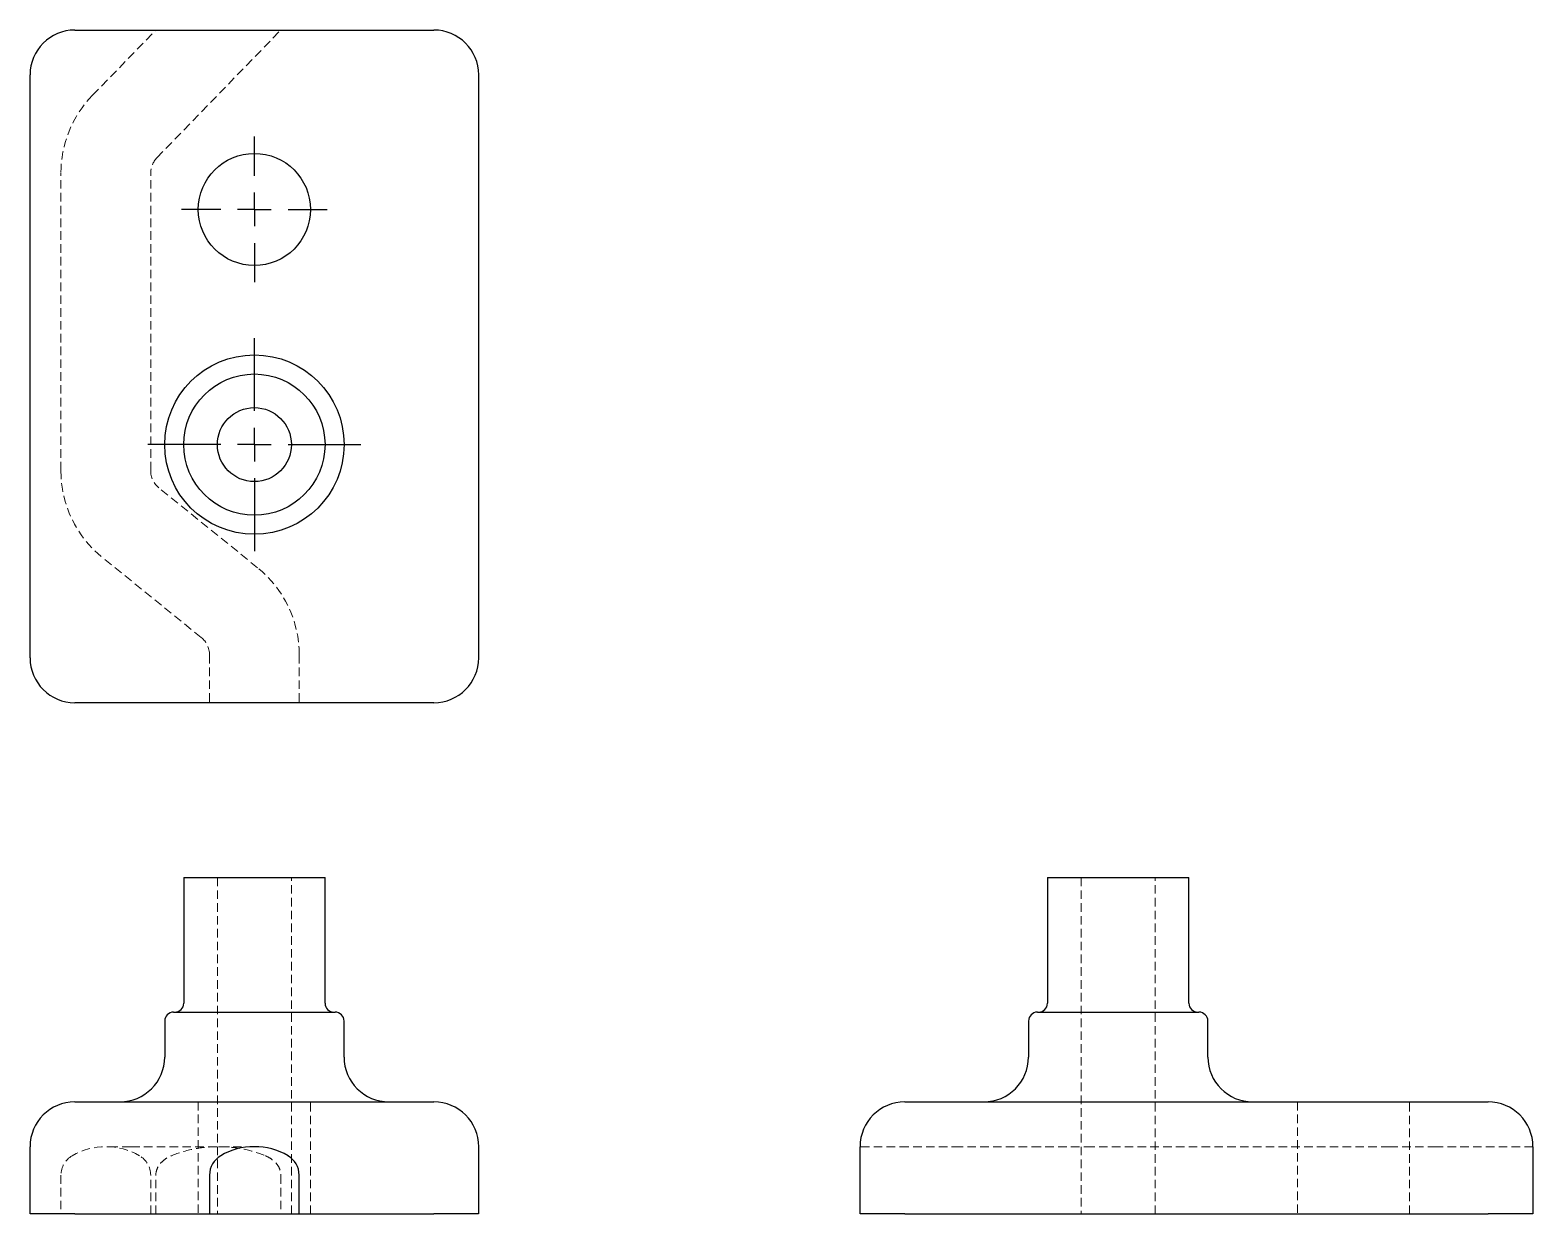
# Model space of a CAD drawing. Header units: millimetres. Extents: x 50 to 273, y 32 to 208.
import ezdxf

# ---------------------------------------------------------------- set-up
doc = ezdxf.new("R2010")
doc.units = ezdxf.units.MM
doc.linetypes.add('HIDDEN', pattern=[1.905, 1.27, -0.635])
doc.layers.add('10', color=7, linetype='Continuous')

# ---------------------------------------------------------------- blocks, each defined once
blk = doc.blocks.new('SW_CENTERMARKSYMBOL_0')
at = {"layer": '10', "color": 0}
for p, q in [((0, 5), (0, 10.83)), ((0, 0), (0, 2.5)), ((-5, 0), (-10.83, 0)), ((0, 0), (-2.5, 0)), ((0, 0), (0, -2.5)), ((0, 0), (2.5, 0)), ((5, 0), (10.83, 0)), ((0, -5), (0, -10.83))]:
    blk.add_line(p, q, dxfattribs=at)
blk = doc.blocks.new('SW_CENTERMARKSYMBOL_1')
at = {"layer": '10', "color": 0}
for p, q in [((0, 5), (0, 15.83)), ((0, 0), (0, 2.5)), ((-5, 0), (-15.83, 0)), ((0, 0), (-2.5, 0)), ((0, 0), (0, -2.5)), ((0, 0), (2.5, 0)), ((5, 0), (15.83, 0)), ((0, -5), (0, -15.83))]:
    blk.add_line(p, q, dxfattribs=at)

msp = doc.modelspace()

# ---------------------------------------------------------------- linework, layer by layer
at = {"color": 7, "linetype": 'Continuous', "lineweight": 25}
for p, q in [((56.33, 208), (77.65, 208)), ((77.65, 208), (109.67, 208)), ((49.67, 114.67), (49.67, 201.33)), ((116.33, 201.33), (116.33, 114.67)), ((83, 108), (56.33, 108)), ((109.67, 108), (83, 108)), ((72.5, 82), (72.5, 63.33)), ((72.5, 82), (83, 82)), ((83, 82), (93.5, 82)), ((93.5, 63.33), (93.5, 82)), ((200.87, 82), (200.87, 63.33)), ((200.87, 82), (221.87, 82)), ((221.87, 63.33), (221.87, 82)), ((69.67, 60.67), (69.67, 55.33)), ((71, 62), (83, 62)), ((83, 62), (95, 62)), ((96.33, 55.33), (96.33, 60.67)), ((198.03, 60.67), (198.03, 55.33)), ((199.37, 62), (223.37, 62)), ((224.7, 55.33), (224.7, 60.67)), ((56.33, 48.67), (109.67, 48.67)), ((179.67, 48.67), (266.33, 48.67)), ((49.67, 32), (49.67, 42)), ((116.33, 42), (116.33, 32)), ((173, 32), (173, 42)), ((273, 42), (273, 32)), ((76.33, 37.77), (76.33, 32)), ((89.67, 32), (89.67, 37.77)), ((56.33, 32), (49.67, 32)), ((56.33, 32), (76.33, 32)), ((76.33, 32), (83.48, 32)), ((83.48, 32), (89.67, 32)), ((89.67, 32), (109.67, 32)), ((116.33, 32), (109.67, 32)), ((179.67, 32), (173, 32)), ((179.67, 32), (266.33, 32)), ((273, 32), (266.33, 32))]:
    msp.add_line(p, q, dxfattribs=at)
at = {"color": 7, "linetype": 'HIDDEN', "lineweight": 18}
for p, q in [((58.96, 198.3), (68.36, 208)), ((68.53, 189.02), (86.93, 208)), ((54.26, 142.52), (54.26, 186.7)), ((67.59, 142.52), (67.59, 186.7)), ((83.48, 128.07), (68.83, 139.93)), ((75.1, 117.71), (60.44, 129.57)), ((76.33, 115.12), (76.33, 108)), ((89.67, 115.12), (89.67, 108)), ((77.5, 82), (77.5, 32)), ((88.5, 32), (88.5, 82)), ((205.87, 82), (205.87, 32)), ((216.87, 32), (216.87, 82)), ((74.67, 48.67), (74.67, 32)), ((91.33, 32), (91.33, 48.67)), ((238, 48.67), (238, 32)), ((254.67, 32), (254.67, 48.67)), ((64.63, 42), (60.92, 42)), ((79.29, 42), (64.63, 42)), ((83, 42), (79.29, 42)), ((180.12, 42), (173, 42)), ((187.89, 42), (180.12, 42)), ((199.75, 42), (187.89, 42)), ((207.52, 42), (199.75, 42)), ((251.7, 42), (207.52, 42)), ((258.66, 42), (251.7, 42)), ((273, 42), (258.66, 42)), ((54.26, 37.77), (54.26, 32)), ((67.59, 32), (67.59, 37.77)), ((68.36, 32), (68.36, 37.77)), ((86.93, 37.77), (86.93, 32))]:
    msp.add_line(p, q, dxfattribs=at)
at = {"color": 7, "linetype": 'Continuous', "lineweight": 25}
for centre, radius in [((83, 181.33), 8.33), ((83, 146.37), 13.33), ((83, 146.37), 10.5), ((83, 146.37), 5.5)]:
    msp.add_circle(centre, radius, dxfattribs=at)
for centre, radius, start, end in [((56.33, 201.33), 6.67, 90, 180), ((109.67, 201.33), 6.67, 0, 90), ((56.33, 114.67), 6.67, 180, 270), ((109.67, 114.67), 6.67, 270, 0), ((71.17, 63.33), 1.33, 270, 0), ((94.83, 63.33), 1.33, 180, 270), ((199.53, 63.33), 1.33, 270, 0), ((223.2, 63.33), 1.33, 180, 270), ((71, 60.67), 1.33, 90, 180), ((95, 60.67), 1.33, 0, 90), ((199.37, 60.67), 1.33, 90, 180), ((223.37, 60.67), 1.33, 0, 90), ((63, 55.33), 6.67, 270, 0), ((103, 55.33), 6.67, 180, 270), ((191.37, 55.33), 6.67, 270, 0), ((231.37, 55.33), 6.67, 180, 270), ((56.33, 42), 6.67, 90, 180), ((109.67, 42), 6.67, 0, 90), ((179.67, 42), 6.67, 90, 180), ((266.33, 42), 6.67, 0, 90), ((79.67, 37.77), 3.33, 120, 180), ((83, 32), 10, 90, 120), ((83, 32), 10, 60, 90), ((86.33, 37.77), 3.33, 0, 60)]:
    msp.add_arc(centre, radius, start, end, dxfattribs=at)
at = {"color": 7, "linetype": 'HIDDEN', "lineweight": 18}
for centre, radius, start, end in [((70.92, 186.7), 16.67, 135.8863, 180), ((70.92, 186.7), 3.33, 135.8863, 180), ((70.92, 142.52), 16.67, 180, 231.0223), ((70.92, 142.52), 3.33, 180, 231.0223), ((73, 115.12), 16.67, 0, 51.0223), ((73, 115.12), 3.33, 360, 51.0223), ((57.59, 37.77), 3.33, 120, 180), ((60.92, 32), 10, 60, 120), ((64.26, 37.77), 3.33, 0, 60)]:
    msp.add_arc(centre, radius, start, end, dxfattribs=at)
for points, knots in [([(68.36, 37.77), (68.36, 38.05), (68.41, 38.34), (68.62, 38.9), (68.78, 39.18), (69.19, 39.7), (69.45, 39.94), (70.03, 40.35), (70.35, 40.52), (70.68, 40.66)], [0, 0, 0, 0, 0.25, 0.25, 0.5, 0.5, 0.75, 0.75, 1, 1, 1, 1]), ([(70.68, 40.66), (71.73, 41.09), (72.86, 41.43), (75.22, 41.89), (76.45, 42), (77.65, 42)], [0, 0, 0, 0, 0.5, 0.5, 1, 1, 1, 1]), ([(77.65, 42), (78.85, 42), (80.07, 41.89), (82.43, 41.43), (83.57, 41.09), (84.61, 40.66)], [0, 0, 0, 0, 0.5, 0.5, 1, 1, 1, 1]), ([(84.61, 40.66), (84.95, 40.52), (85.27, 40.35), (85.85, 39.94), (86.1, 39.7), (86.52, 39.18), (86.68, 38.9), (86.89, 38.34), (86.93, 38.05), (86.93, 37.77)], [0, 0, 0, 0, 0.25, 0.25, 0.5, 0.5, 0.75, 0.75, 1, 1, 1, 1])]:
    msp.add_open_spline(points, degree=3, knots=knots, dxfattribs=at)

# ---------------------------------------------------------------- block references
at = {"layer": '10'}
for name, p in [('SW_CENTERMARKSYMBOL_0', (83, 181.33)), ('SW_CENTERMARKSYMBOL_1', (83, 146.37))]:
    msp.add_blockref(name, p, dxfattribs=at)

doc.saveas('drawing.dxf')
